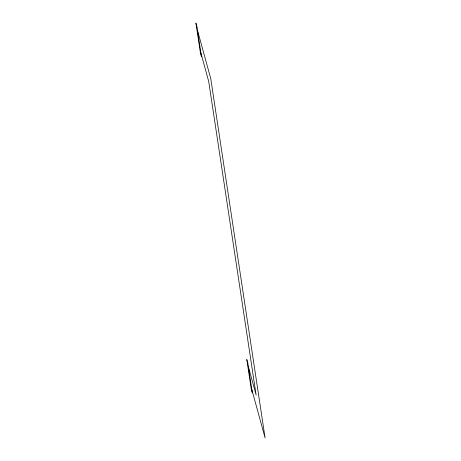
<?xml version="1.0" encoding="UTF-8"?>
<svg xmlns="http://www.w3.org/2000/svg" width="461" height="461" viewBox="0 0 461 461"><rect width="100%" height="100%" fill="white"/><g stroke="black" fill="none" stroke-linecap="round" stroke-linejoin="round"><path stroke-width="0.69" d="M197.498 30.345L210.769 78.698L265.104 437.95L251.827 389.597M200.956 53.205L208.7 81.413L256.114 394.939L248.37 366.737M197.003 27.078L195.896 23.05L200.345 52.445L201.451 56.473L197.003 27.078M247.88 363.47L246.773 359.442L251.216 388.83L252.323 392.864L247.88 363.47"/></g></svg>
